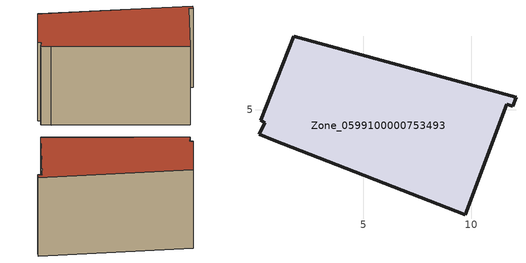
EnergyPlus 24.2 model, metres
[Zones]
Zone_0599100000753493
 floor ground (C_G): 1.77,8.41 12.06,5.57 11.92,5.17 11.63,5.26 9.72,0.12 0.84,3.58 0.16,3.85 0.42,4.4 0.23,4.52 z0.64
 wall outside (C_F): 12.06,5.57 1.77,8.41 0.23,4.52 0.42,4.4 0.16,3.85 0.84,3.58 9.72,0.12 11.63,5.26 11.92,5.17 12.06,5.57 z0.64:6.69
 roof outside (C_R): 11.92,5.17 12.06,5.57 1.77,8.41 0.23,4.52 0.42,4.4 0.16,3.85 0.84,3.58 9.72,0.12 11.63,5.26 z6.69
[BUILDING]
Pand.0599100000753493: North Axis=0; Terrain=City; Loads Convergence Tolerance Value=0.04; Temperature Convergence Tolerance Value=0.4; Solar Distribution=FullExterior; Maximum Number of Warmup Days=25; Minimum Number of Warmup Days=1
[Site:Location]
Rotterdam.The.Hague.AP_ZH_NLD Design_Conditions: Latitude=51.96; Longitude=4.45; Time Zone=1; Elevation=-4.5
[SITE:GROUNDTEMPERATURE:BUILDINGSURFACE]
18, 18, 18, 18, 18, 18, 18, 18, 18, 18, 18, 18
[MATERIAL] Thermal Absorptance=0.9; Solar Absorptance=0.7; Visible Absorptance=0.7
Name | Roughness | Thickness | Conductivity | Density | Specific Heat
G.TC.2006-2014 | MediumSmooth | 0.15 | 0.06 | 540 | 1210
F.TC.2006-2014 | Rough | 0.3 | 0.12 | 1920 | 840
R.TC.2006-2014 | MediumRough | 0.2 | 0.08 | 1500 | 1000
[CONSTRUCTION]
C_G: G.TC.2006-2014
C_F: F.TC.2006-2014
C_R: R.TC.2006-2014
[ZONE]
Zone_0599100000753493: Type=1; Multiplier=1; Ceiling Height=Autocalculate; Volume=Autocalculate; Floor Area=autocalculate; Part of Total Floor Area=Yes
[ZONEINFILTRATION:DESIGNFLOWRATE]
Infil_Zone_0599100000753493: Zone or ZoneList or Space or SpaceList=Zone_0599100000753493; Schedule=AlwaysOn; Design Flow Rate Calculation Method=Flow/Area; Flow Rate per Floor Area=0.0015; Constant Term Coefficient=1; Temperature Term Coefficient=0; Velocity Term Coefficient=0; Velocity Squared Term Coefficient=0
[HVACTEMPLATE:ZONE:IDEALLOADSAIRSYSTEM]
Zone_0599100000753493: Maximum Heating Supply Air Temperature=50; Minimum Cooling Supply Air Temperature=13; Maximum Heating Supply Air Humidity Ratio=0.0156; Minimum Cooling Supply Air Humidity Ratio=0.0077; Heating Limit=NoLimit; Cooling Limit=NoLimit; Dehumidification Control Type=ConstantSensibleHeatRatio; Cooling Sensible Heat Ratio=0.7; Dehumidification Setpoint=60; Humidification Control Type=None; Humidification Setpoint=30; Outdoor Air Method=None; Outdoor Air Flow Rate per Person=0.00944; Outdoor Air Flow Rate per Zone Floor Area=0; Outdoor Air Flow Rate per Zone=0; Demand Controlled Ventilation Type=None; Outdoor Air Economizer Type=NoEconomizer; Heat Recovery Type=None; Sensible Heat Recovery Effectiveness=0.7; Latent Heat Recovery Effectiveness=0.65
[ZONECONTROL:THERMOSTAT]
ThermostatControl_Zone_0599100000753493: Zone or ZoneList=Zone_0599100000753493; Control Type Schedule=DualSetpointControlType; Control 1=Thermostat_Zone_0599100000753493; Temperature Difference Between Cutout And Setpoint=0
[THERMOSTATSETPOINT:DUALSETPOINT]
Thermostat_Zone_0599100000753493: Heating Setpoint Temperature Schedule=HeatingSetpoint_Zone_0599100000753493; Cooling Setpoint Temperature Schedule=CoolingSetpoint_Zone_0599100000753493
[SCHEDULE:COMPACT]
HeatingSetpoint_Zone_0599100000753493: Through: 12/31, For: AllDays, Until: 24:00, 21
CoolingSetpoint_Zone_0599100000753493: Through: 12/31, For: AllDays, Until: 24:00, 24
DualSetpointControlType: Through: 12/31, For: AllDays, Until: 24:00, 4
AlwaysOn: Through: 12/31, For: AllDays, Until: 24:00, 1
